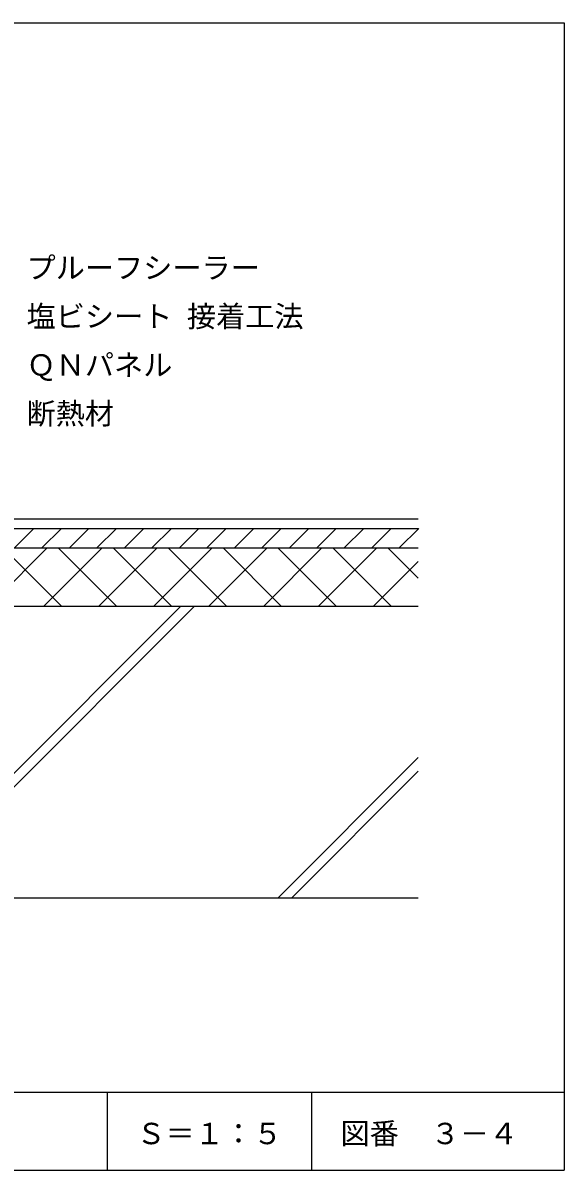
# Model space of a CAD drawing. Units: millimetres, scale not verified. Extents: x -408 to 392, y -609 to 621.
# Drawn here: x 113 to 392, y -609 to -19 of the extents above; entities that cross this region are included whole.
import ezdxf
from ezdxf.enums import TextEntityAlignment as Align

# ---------------------------------------------------------------- set-up
doc = ezdxf.new("R2010")
doc.units = ezdxf.units.MM
doc.header["$LTSCALE"] = 5
for name, color, linetype in [('2-2_in line', 7, 'Continuous'), ('2-3', 3, 'Continuous'), ('2-4_out line', 2, 'Continuous'), ('2-A_moji', 7, 'Continuous'), ('2-D_ハッチ他', 4, 'Continuous'), ('2-E_con他', 4, 'Continuous'), ('F-2', 7, 'Continuous'), ('F-5', 6, 'Continuous'), ('F-7', 1, 'Continuous'), ('F-A', 7, 'Continuous')]:
    doc.layers.add(name, color=color, linetype=linetype)
doc.styles.add('HG丸ｺﾞｼｯｸM-PRO', font='')
doc.styles.add('ＭＳ ゴシック', font='')
doc.styles.get('HG丸ｺﾞｼｯｸM-PRO').set_extended_font_data('HG丸ｺﾞｼｯｸM-PRO')
doc.styles.get('ＭＳ ゴシック').set_extended_font_data('MS Gothic')

msp = doc.modelspace()

# ---------------------------------------------------------------- linework, layer by layer
at = {"layer": '2-2_in line'}
for p, q in [((-99.343, -278.981), (316.711, -278.981)), ((-99.343, -288.981), (316.711, -288.981)), ((-183.289, -318.981), (316.711, -318.981))]:
    msp.add_line(p, q, dxfattribs=at)
at = {"layer": '2-3'}
msp.add_line((-183.289, -468.981), (316.711, -468.981), dxfattribs=at)
at = {"layer": '2-4_out line'}
msp.add_line((-33.925, -273.981), (316.711, -273.981), dxfattribs=at)
at = {"layer": '2-D_ハッチ他'}
for p, q in [((108.961, -288.981), (118.961, -278.981)), ((123.103, -288.981), (133.103, -278.981)), ((137.245, -288.981), (147.245, -278.981)), ((151.387, -288.981), (161.387, -278.981)), ((165.529, -288.981), (175.529, -278.981)), ((179.672, -288.981), (189.672, -278.981)), ((193.814, -288.981), (203.814, -278.981)), ((207.956, -288.981), (217.956, -278.981)), ((222.098, -288.981), (232.098, -278.981)), ((236.24, -288.981), (246.24, -278.981)), ((250.382, -288.981), (260.382, -278.981)), ((264.524, -288.981), (274.524, -278.981)), ((278.667, -288.981), (288.667, -278.981)), ((292.809, -288.981), (302.809, -278.981)), ((306.951, -288.981), (316.951, -278.981)), ((95.748, -318.981), (125.748, -288.981)), ((103.109, -288.981), (133.109, -318.981)), ((124.032, -318.981), (154.032, -288.981)), ((131.393, -288.981), (161.393, -318.981)), ((152.317, -318.981), (182.317, -288.981)), ((159.678, -288.981), (189.678, -318.981)), ((180.601, -318.981), (210.601, -288.981)), ((187.962, -288.981), (217.962, -318.981)), ((208.885, -318.981), (238.885, -288.981)), ((216.246, -288.981), (246.246, -318.981)), ((237.169, -318.981), (267.169, -288.981)), ((244.531, -288.981), (274.531, -318.981)), ((265.454, -318.981), (295.454, -288.981)), ((272.815, -288.981), (302.815, -318.981)), ((301.099, -288.981), (316.711, -304.593)), ((293.738, -318.981), (316.711, -296.007))]:
    msp.add_line(p, q, dxfattribs=at)
at = {"layer": '2-E_con他'}
for p, q in [((44.545, -468.981), (194.545, -318.981)), ((51.616, -468.981), (201.616, -318.981)), ((244.545, -468.981), (316.711, -396.814)), ((251.616, -468.981), (316.711, -403.885))]:
    msp.add_line(p, q, dxfattribs=at)
at = {"layer": 'F-2'}
for p, q in [((156.711, -568.981), (156.711, -608.981)), ((261.711, -568.981), (261.711, -608.981))]:
    msp.add_line(p, q, dxfattribs=at)
at = {"layer": 'F-5'}
msp.add_line((-408.289, -568.981), (391.711, -568.981), dxfattribs=at)
at = {"layer": 'F-7'}
for p, q in [((-408.289, -18.981), (391.711, -18.981)), ((391.711, -18.981), (391.711, -608.981)), ((-408.289, -608.981), (391.711, -608.981))]:
    msp.add_line(p, q, dxfattribs=at)

# ---------------------------------------------------------------- texts
at = {"layer": '2-A_moji', "style": 'ＭＳ ゴシック'}
for s, p in [('プルーフシーラー', (115.17, -153.692)), ('塩ビシート 接着工法', (115.17, -178.692)), ('ＱＮパネル', (115.17, -203.692)), ('断熱材', (115.17, -228.692))]:
    msp.add_text(s, height=11, dxfattribs=at).set_placement(p, align=Align.BOTTOM_LEFT)
at = {"layer": 'F-A', "style": 'HG丸ｺﾞｼｯｸM-PRO'}
for s, p in [('図番', (276.711, -598.981)), ('Ｓ＝１：５', (171.711, -598.981)), ('３－４', (323.129, -598.981))]:
    msp.add_text(s, height=11, dxfattribs=at).set_placement(p, align=Align.BOTTOM_LEFT)

doc.saveas('drawing.dxf')
